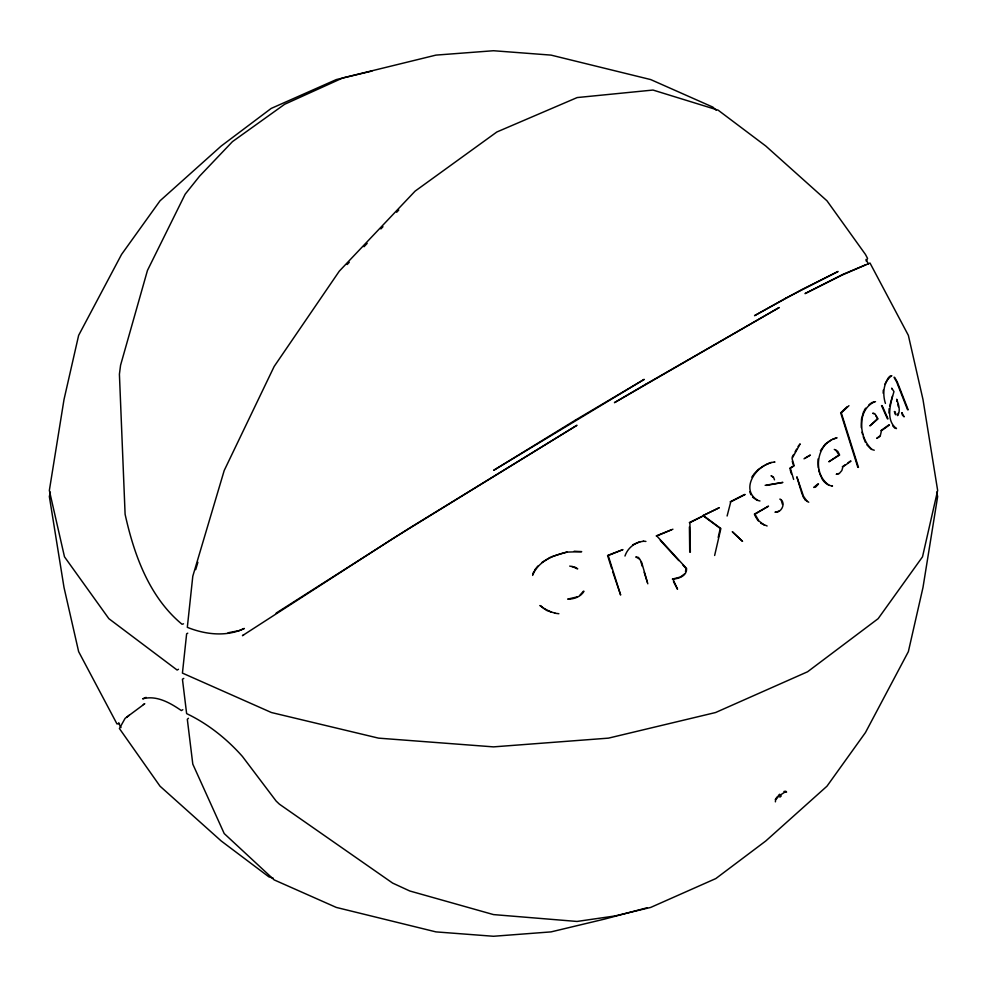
<?xml version="1.0" encoding="UTF-8"?>
<svg xmlns="http://www.w3.org/2000/svg" width="987" height="987" viewBox="0 0 987 987"><rect width="100%" height="100%" fill="white"/><g stroke="black" fill="none" stroke-linecap="round" stroke-linejoin="round"><path stroke-width="1.48" d="M883.168 393.208L883.279 390.186M818.05 458.967L818.235 467.801M889.114 408.643L888.942 413.047M685.496 571.67L685.99 568.45L682.905 565.082M889.645 406.262L892.482 395.997M50.362 492.131L49.35 496.547L64.007 587.462L78.639 651.642L116.984 723.952L119.452 723.372M718.191 537.446L720.263 528.464L702.954 515.646L719.054 507.824L702.954 515.646M714.637 555.471L720.868 528.526L703.558 515.707M195.685 569.647L197.893 562.269M863.699 411.332L861.491 418.981L861.33 427.704M898.207 413.257L897.528 415.613C900.971 410.826 898.454 404.263 896.702 399.241L896.949 401.61M884.784 384.412L888.115 378.144L889.694 376.343L891.804 375.702C883.155 381.55 882.403 394.171 885.425 403.412M624.968 556.039C627.646 547.921 635.233 541.888 643.771 541.271M532.696 574.002L534.016 571.3M532.635 575.421C538.001 561.319 553.399 555.052 567.118 552.177M753.821 474.142L758.213 469.541L764.308 465.63M792.154 457.166L793.634 454.489M795.115 451.824L796.595 449.147M798.076 446.482L800.161 443.866L792.03 458.56L794.177 465.802L790.34 468.344L793.634 479.411M866.167 261.012L867.585 258.471L865.451 254.436L826.983 200.817L765.789 146.027L718.117 110.149L652.999 90.051L577.173 97.565L496.856 131.987L415.12 191.12L339.281 271.178L274.164 366.461L224.209 470.503L192.798 576.198L187.32 627.325C205.16 634.567 226.566 637.096 244.332 628.46L239.347 630.57L228.059 632.79M775.288 799.593L777.028 796.965M820.419 450.726L825.206 444.125L831.585 439.906M864.328 410.284L865.574 408.174M751.835 477.14L753.155 475.142M583.403 591.238L579.813 595.334M584.008 591.299C580.775 596.839 573.879 599.269 567.722 599.121L577.198 596.901M879.553 436.192L876.74 438.388L880.17 436.254L881.49 430.69L889.447 424.99M534.683 569.955L537.89 566.032M347.165 264.516L349.275 262.283M364.018 246.725L367.176 243.382M380.871 228.935L382.968 226.714M396.663 212.254L398.773 210.034M817.878 483.938L813.757 487.442L815.558 487.097L818.494 484M684.435 574.027L680.29 577.074L672.344 579.098M847.241 406.644L840.677 412.813L857.851 467.357M848.943 405.682L841.294 412.874L858.468 467.419M778.287 795.559L779.705 794.227M188.455 718.277L187.32 719.313L192.798 764.123L224.209 833.559L274.164 879.898L336.296 907.423L435.958 931.888L493.5 936.268L551.042 931.888L604.661 919.07L646.978 907.806M126.694 717.389L129.186 715.242M541.838 562.504L550.462 557.186M868.955 404.732L871.977 402.523L875.506 401.684M832.621 439.363L837.112 437.833M880.885 430.628L888.831 424.928M845.464 464.643L842.318 466.765M847.956 462.854L850.436 461.077M851.041 461.139L842.923 466.814L841.849 470.515L839.258 473.563L836.26 474.315L838.642 473.501M789.736 468.282L792.29 466.58M805.158 458.054L810.352 455.069L804.01 458.819M276.126 613.112L409.753 527.934L576.976 425.274L393.27 538.334L242.444 635.653L243.567 634.999M187.752 633.173L186.629 633.827L182.435 673.097L271.425 712.528L378.552 738.14L493.5 746.875L608.448 738.14L715.575 712.528L807.563 671.777L878.146 618.664L922.512 556.816L937.65 490.453L922.993 399.538L908.361 335.358L870.016 263.048L843.132 274.263L805.022 293.608L841.652 275.299L866.068 264.664M178.474 669.272L177.142 670.05L108.854 618.664L64.488 556.816L49.35 490.453L64.007 399.538L78.639 335.358L121.549 254.436L160.017 200.817L221.211 146.027L271.178 108.434L336.296 79.577L372 71.039M183.755 678.439L182.435 679.192L186.629 713.613C207.949 723.804 226.813 738.831 242.444 756.474L276.126 801.049L279.42 804.183L392.616 883.081L409.753 890.977L493.5 914.591L576.976 921.451L615 915.961L650.704 907.423L715.822 878.566L765.789 840.973L826.983 786.183L865.451 732.564L908.361 651.642L922.993 587.462L937.65 496.547L936.638 492.131M143.3 704.57L144.768 703.731L125.102 718.351L119.415 728.529L160.017 786.183L221.211 840.973L268.883 876.851L273.226 878.183M182.817 709.715L181.349 710.566C170.319 702.954 156.427 694.922 142.659 698.858L146.125 697.365M765.493 464.976L771.205 462.434M632.642 544.861L640.181 541.616M778.681 511.118L776.88 511.932M689.308 522.579L702.793 516.102L689.925 522.641L690.332 552.14M730.146 501.803L744.556 494.475M745.16 494.524L730.762 501.865L727.111 516.004M656.195 535.916L671.518 529.76M551.758 556.693L566.513 552.115L581.701 551.659L574.126 551.24M874.42 401.894C856.679 409.987 858.801 437.957 871.891 449.356M836.014 438.043C816.064 443.521 812.301 473.772 828.833 485.036M183.508 623.821L182.04 624.265C149.173 597.123 133.973 554.534 125.102 514.252L119.415 374.209L120.574 365.215L147.458 270.438L185.174 194.192L199.633 176.105L232.451 141.634L284.638 104.277L342.785 77.936L435.958 55.112L493.5 50.732L551.042 55.112L650.704 79.577L712.836 107.102L716.167 110.199M783.925 791.463L785.763 791.241L786.565 792.092L784.665 792.24L778.768 796.065L775.609 799.939L775.387 801.851M766.566 485.407L782.888 482.409L765.135 485.308M643.154 541.209L645.917 541.419M781.272 795.941L779.878 797.151M874.26 450.208L871.287 449.295L866.845 444.804M834.286 449.418L837.815 451.404L839.616 455.019L828.846 461.768L838.999 454.958L835.619 449.764M774.363 461.99L774.968 462.052C757.745 462.841 738.856 488.799 757.621 500.286M774.511 479.842L773.5 477.177L771.081 475.709L772.883 477.116M831.905 485.949L832.51 486.011C827.711 485.616 823.787 482.261 821.603 478.115M779.779 499.151L780.396 499.212C786.244 502.926 781.544 513.117 774.968 512.191L775.572 512.253M808.735 502.223L804.701 499.632M759.965 500.977L757.004 500.224L752.538 497.103M767.121 525.985L760.743 523.258M672.912 529.205L656.811 535.978L686.594 568.512C686.977 575.927 678.982 578.604 672.949 579.159L677.526 589.227L673.479 581.614M569.709 566.094L575.285 567.303L577.728 568.808M647.817 583.798L641.587 562.134L638.49 557.458L635.776 556.927L639.613 559.049M558.876 613.717L554.632 613.186M874.235 413.652L872.668 413.282L874.84 413.713L878.011 418.87L869.88 425.89L877.406 418.809L875.802 415.428M555.249 613.248L546.773 610.472L539.864 605.562M571.979 566.365L577.124 568.746M551.215 612.162L543.763 608.35L540.481 605.611M764.259 525.121L758.843 520.889L754.993 514.19L768.515 506.146L754.389 514.128L756.116 517.793M807.193 501.532L803.504 496.276L796.854 476.807L800.568 489.281M660.303 540.407L678.797 560.591M892.68 425.779L894.777 428.087L896.48 428.568C885.129 420.043 890.706 402.795 893.975 391.58L891.631 388.175L892.433 389.285M756.819 518.804L758.226 520.828M894.617 377.355L897.282 382.031L908.176 409.79M894.012 377.293L896.665 381.969L907.559 409.728M882.131 405.632L888.016 418.821M881.527 405.571L887.399 418.759M865.994 259.421L868.424 264.01M118.576 722.99L121.006 727.579M802.887 496.214L804.097 498.497M781.272 500.298L782.469 504.406M896.048 414.676L894.938 411.567M895.443 414.626L894.333 411.505M819.753 473.526L821.135 476.968M863.23 436.785L865.513 442.521M749.775 491.81L750.947 494.734M800.975 490.675L802.419 494.832M640.97 562.072L642.34 566.427M644.166 572.213L647.361 582.355M611.73 568.635L607.585 555.471L622.945 549.599L608.189 555.533L620.638 595.038L612.656 571.559M792.277 461.398L793.573 465.741M790.143 469.664L791.377 473.809M862.021 432.195L862.626 434.49M818.766 470.096L819.284 472.378M897.8 404.3L898.343 406.681M689.407 526.922L689.728 552.078M575.544 420.03L493.697 470.293L644.215 379.366L575.544 420.03M646.263 383.968L614.432 402.659L779.199 307.525L646.263 383.968M785.997 298.062L754.549 315.667L801.826 289.586L838.062 271.474L785.997 298.062M901.921 412.788L902.352 414.996L904.117 416.835L901.921 412.788M732.403 531.808L742.483 541.295L732.403 531.808"/></g></svg>
